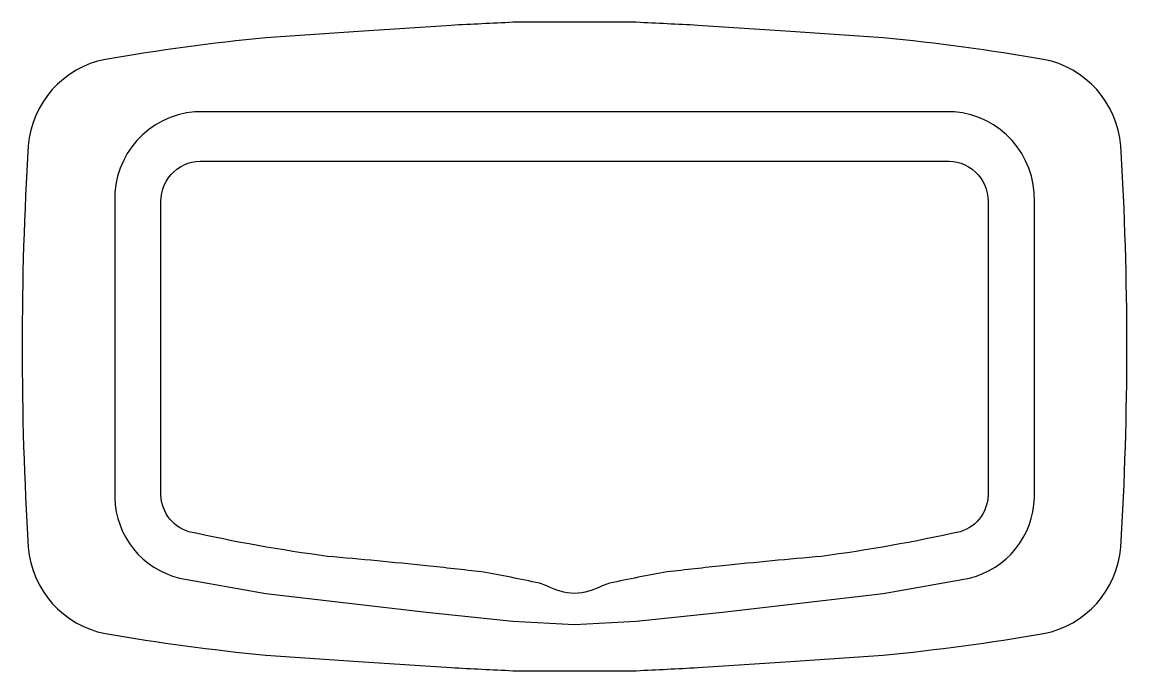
# Model space of a CAD drawing. Extents: x -831.614 to -831.435, y 501.163 to 501.268.
import ezdxf

# ---------------------------------------------------------------- set-up
doc = ezdxf.new("R2010")
doc.units = 0
doc.header["$LTSCALE"] = 50
doc.header["$MEASUREMENT"] = 0
doc.layers.add('A-PECAS', color=2, linetype='CONTINUOUS')

msp = doc.modelspace()

# ---------------------------------------------------------------- linework, layer by layer
at = {"layer": 'A-PECAS'}
msp.add_lwpolyline([(-831.52416, 501.26839, 0.006241), (-831.53416, 501.26839, 0.000204), (-831.54416, 501.26789), (-831.55916, 501.26689), (-831.57416, 501.26589, 0.016812), (-831.60016, 501.26239, 0.336367), (-831.61266, 501.24839, 0.015381), (-831.61366, 501.21589, 0.015381), (-831.61266, 501.18339, 0.336367), (-831.60016, 501.16939, 0.016812), (-831.57416, 501.16589), (-831.55916, 501.16489), (-831.54416, 501.16389, 0.000204), (-831.53416, 501.16339, 0.006241), (-831.52416, 501.16339, 0.006241), (-831.51416, 501.16339, 0.000204), (-831.50416, 501.16389), (-831.48916, 501.16489), (-831.47416, 501.16589, 0.016812), (-831.44816, 501.16939, 0.336367), (-831.43566, 501.18339, 0.015381), (-831.43466, 501.21589, 0.015381), (-831.43566, 501.24839, 0.336367), (-831.44816, 501.26239, 0.016812), (-831.47416, 501.26589), (-831.48916, 501.26689), (-831.50416, 501.26789, 0.000204), (-831.51416, 501.26839, 0.006241)], format="xyb", close=True, dxfattribs=at)
at = {"layer": 'A-PECAS', "color": 1}
for points in [[(-831.44966, 501.21589), (-831.44966, 501.23939, 0.399556), (-831.46266, 501.25389), (-831.52416, 501.25389), (-831.58566, 501.25389, 0.399556), (-831.59866, 501.23939), (-831.59866, 501.21589), (-831.59866, 501.19139, 0.339039), (-831.58816, 501.17839), (-831.57416, 501.17589), (-831.54816, 501.17289), (-831.53416, 501.17139), (-831.52416, 501.17089), (-831.51416, 501.17139), (-831.50016, 501.17289), (-831.47416, 501.17589), (-831.46016, 501.17839, 0.339039), (-831.44966, 501.19139)], [(-831.59116, 501.21589), (-831.59116, 501.23939, -0.44115), (-831.58416, 501.24589), (-831.52416, 501.24589), (-831.46416, 501.24589, -0.44115), (-831.45716, 501.23939), (-831.45716, 501.21589), (-831.45716, 501.19239, -0.346941), (-831.46166, 501.18589, -0.020373), (-831.48416, 501.18189, 0.003511), (-831.50016, 501.18039, 0.000325), (-831.50916, 501.17939, 0.010701), (-831.51848, 501.17754, 0.063339), (-831.51967, 501.17711, -0.102263), (-831.52416, 501.17589, -0.102263), (-831.52866, 501.17711, 0.063339), (-831.52984, 501.17754, 0.010701), (-831.53916, 501.17939, 0.000325), (-831.54816, 501.18039, 0.003511), (-831.56416, 501.18189, -0.020373), (-831.58666, 501.18589, -0.346941), (-831.59116, 501.19239)]]:
    msp.add_lwpolyline(points, format="xyb", close=True, dxfattribs=at)

doc.saveas('drawing.dxf')
